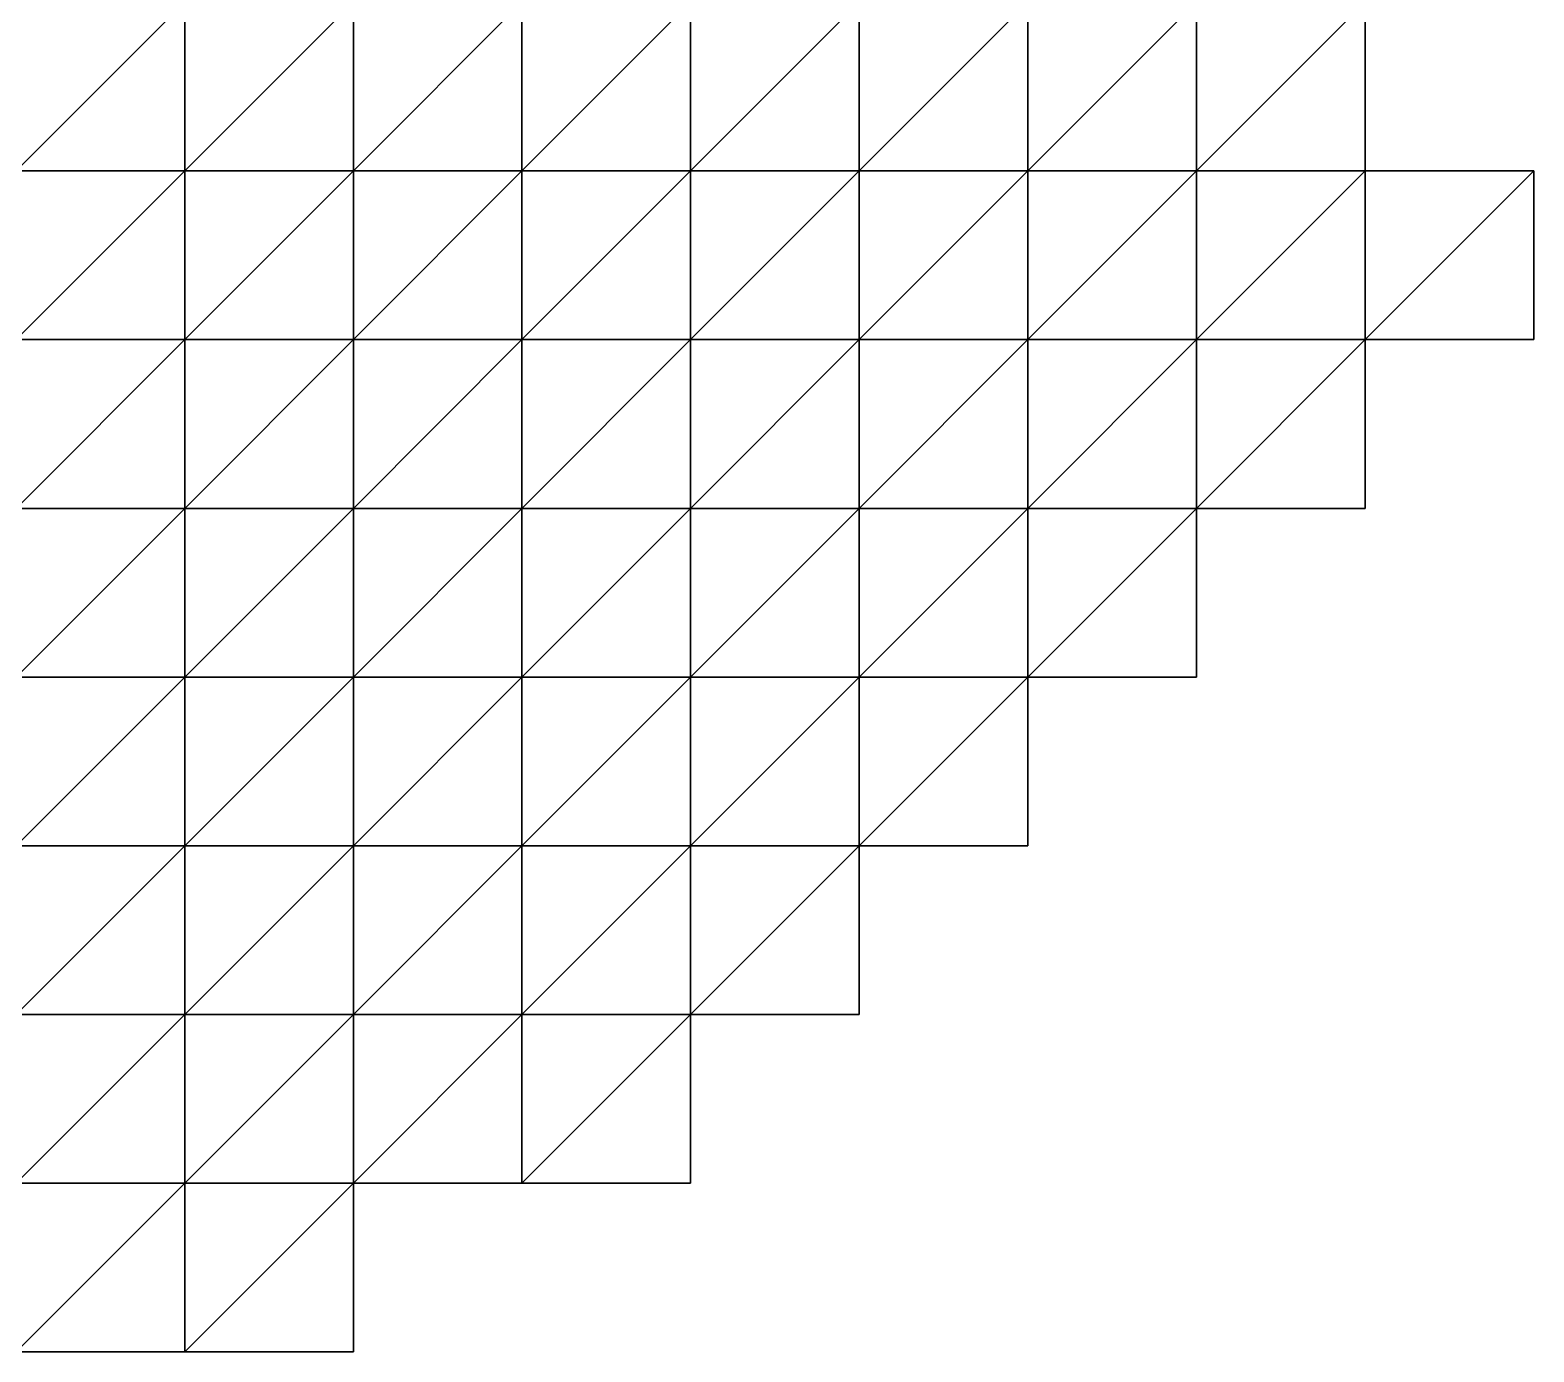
# Model space of a CAD drawing. Extents: x 292020 to 295740, y 4557680 to 4560040.
# Drawn here: x 294781.7 to 294960, y 4558460 to 4558616.7 of the extents above; entities that cross this region are included whole.
import ezdxf

# ---------------------------------------------------------------- set-up
doc = ezdxf.new("R2010")
doc.units = 0
doc.layers.add('RUN201_4_-_RUN201_NODOMAIN5_20X', color=7, linetype='CONTINUOUS')

msp = doc.modelspace()

# ---------------------------------------------------------------- linework, layer by layer
at = {"layer": 'RUN201_4_-_RUN201_NODOMAIN5_20X'}
for points in [[(294780, 4558620, 1840), (294780, 4558600, 1840), (294800, 4558620, 1840)], [(294800, 4558620, 1840), (294780, 4558600, 1840), (294800, 4558600, 1840)], [(294800, 4558620, 1940), (294780, 4558600, 1940), (294780, 4558620, 1940)], [(294800, 4558600, 1940), (294780, 4558600, 1940), (294800, 4558620, 1940)], [(294800, 4558620, 1840), (294800, 4558600, 1840), (294820, 4558620, 1840)], [(294820, 4558620, 1840), (294800, 4558600, 1840), (294820, 4558600, 1840)], [(294820, 4558620, 1940), (294800, 4558600, 1940), (294800, 4558620, 1940)], [(294820, 4558600, 1940), (294800, 4558600, 1940), (294820, 4558620, 1940)], [(294820, 4558620, 1840), (294820, 4558600, 1840), (294840, 4558620, 1840)], [(294840, 4558620, 1840), (294820, 4558600, 1840), (294840, 4558600, 1840)], [(294840, 4558620, 1940), (294820, 4558600, 1940), (294820, 4558620, 1940)], [(294840, 4558600, 1940), (294820, 4558600, 1940), (294840, 4558620, 1940)], [(294840, 4558620, 1840), (294840, 4558600, 1840), (294860, 4558620, 1840)], [(294860, 4558620, 1840), (294840, 4558600, 1840), (294860, 4558600, 1840)], [(294860, 4558620, 1940), (294840, 4558600, 1940), (294840, 4558620, 1940)], [(294860, 4558600, 1940), (294840, 4558600, 1940), (294860, 4558620, 1940)], [(294860, 4558620, 1840), (294860, 4558600, 1840), (294880, 4558620, 1840)], [(294880, 4558620, 1840), (294860, 4558600, 1840), (294880, 4558600, 1840)], [(294880, 4558620, 1940), (294860, 4558600, 1940), (294860, 4558620, 1940)], [(294880, 4558600, 1940), (294860, 4558600, 1940), (294880, 4558620, 1940)], [(294880, 4558600, 1840), (294880, 4558600, 1860), (294880, 4558620, 1840)], [(294880, 4558620, 1840), (294880, 4558600, 1860), (294880, 4558620, 1860)], [(294880, 4558620, 1860), (294880, 4558600, 1860), (294900, 4558620, 1860)], [(294900, 4558620, 1860), (294880, 4558600, 1860), (294900, 4558600, 1860)], [(294900, 4558620, 1940), (294880, 4558600, 1940), (294880, 4558620, 1940)], [(294900, 4558600, 1940), (294880, 4558600, 1940), (294900, 4558620, 1940)], [(294900, 4558600, 1860), (294900, 4558600, 1880), (294900, 4558620, 1860)], [(294900, 4558620, 1860), (294900, 4558600, 1880), (294900, 4558620, 1880)], [(294900, 4558620, 1880), (294900, 4558600, 1880), (294920, 4558620, 1880)], [(294920, 4558620, 1880), (294900, 4558600, 1880), (294920, 4558600, 1880)], [(294920, 4558620, 1940), (294900, 4558600, 1940), (294900, 4558620, 1940)], [(294920, 4558600, 1940), (294900, 4558600, 1940), (294920, 4558620, 1940)], [(294920, 4558600, 1880), (294920, 4558600, 1900), (294920, 4558620, 1880)], [(294920, 4558620, 1880), (294920, 4558600, 1900), (294920, 4558620, 1900)], [(294920, 4558620, 1900), (294920, 4558600, 1900), (294940, 4558620, 1900)], [(294940, 4558620, 1900), (294920, 4558600, 1900), (294940, 4558600, 1900)], [(294940, 4558620, 1920), (294920, 4558600, 1920), (294920, 4558620, 1920)], [(294940, 4558600, 1920), (294920, 4558600, 1920), (294940, 4558620, 1920)], [(294920, 4558600, 1920), (294920, 4558600, 1940), (294920, 4558620, 1920)], [(294920, 4558620, 1920), (294920, 4558600, 1940), (294920, 4558620, 1940)], [(294940, 4558600, 1900), (294940, 4558600, 1920), (294940, 4558620, 1900)], [(294940, 4558620, 1900), (294940, 4558600, 1920), (294940, 4558620, 1920)], [(294780, 4558600, 1840), (294780, 4558580, 1840), (294800, 4558600, 1840)], [(294800, 4558600, 1840), (294780, 4558580, 1840), (294800, 4558580, 1840)], [(294800, 4558600, 1940), (294780, 4558580, 1940), (294780, 4558600, 1940)], [(294800, 4558580, 1940), (294780, 4558580, 1940), (294800, 4558600, 1940)], [(294800, 4558600, 1840), (294800, 4558580, 1840), (294820, 4558600, 1840)], [(294820, 4558600, 1840), (294800, 4558580, 1840), (294820, 4558580, 1840)], [(294820, 4558600, 1940), (294800, 4558580, 1940), (294800, 4558600, 1940)], [(294820, 4558580, 1940), (294800, 4558580, 1940), (294820, 4558600, 1940)], [(294820, 4558600, 1840), (294820, 4558580, 1840), (294840, 4558600, 1840)], [(294840, 4558600, 1840), (294820, 4558580, 1840), (294840, 4558580, 1840)], [(294840, 4558600, 1940), (294820, 4558580, 1940), (294820, 4558600, 1940)], [(294840, 4558580, 1940), (294820, 4558580, 1940), (294840, 4558600, 1940)], [(294840, 4558600, 1840), (294840, 4558580, 1840), (294860, 4558600, 1840)], [(294860, 4558600, 1840), (294840, 4558580, 1840), (294860, 4558580, 1840)], [(294860, 4558600, 1940), (294840, 4558580, 1940), (294840, 4558600, 1940)], [(294860, 4558580, 1940), (294840, 4558580, 1940), (294860, 4558600, 1940)], [(294860, 4558580, 1840), (294860, 4558580, 1860), (294860, 4558600, 1840)], [(294860, 4558600, 1840), (294860, 4558580, 1860), (294860, 4558600, 1860)], [(294860, 4558600, 1840), (294860, 4558600, 1860), (294880, 4558600, 1840)], [(294880, 4558600, 1840), (294860, 4558600, 1860), (294880, 4558600, 1860)], [(294860, 4558600, 1860), (294860, 4558580, 1860), (294880, 4558600, 1860)], [(294880, 4558600, 1860), (294860, 4558580, 1860), (294880, 4558580, 1860)], [(294880, 4558600, 1940), (294860, 4558580, 1940), (294860, 4558600, 1940)], [(294880, 4558580, 1940), (294860, 4558580, 1940), (294880, 4558600, 1940)], [(294880, 4558580, 1860), (294880, 4558580, 1880), (294880, 4558600, 1860)], [(294880, 4558600, 1860), (294880, 4558580, 1880), (294880, 4558600, 1880)], [(294880, 4558600, 1860), (294880, 4558600, 1880), (294900, 4558600, 1860)], [(294900, 4558600, 1860), (294880, 4558600, 1880), (294900, 4558600, 1880)], [(294880, 4558600, 1880), (294880, 4558580, 1880), (294900, 4558600, 1880)], [(294900, 4558600, 1880), (294880, 4558580, 1880), (294900, 4558580, 1880)], [(294900, 4558600, 1940), (294880, 4558580, 1940), (294880, 4558600, 1940)], [(294900, 4558580, 1940), (294880, 4558580, 1940), (294900, 4558600, 1940)], [(294900, 4558580, 1880), (294900, 4558580, 1900), (294900, 4558600, 1880)], [(294900, 4558600, 1880), (294900, 4558580, 1900), (294900, 4558600, 1900)], [(294900, 4558600, 1880), (294900, 4558600, 1900), (294920, 4558600, 1880)], [(294920, 4558600, 1880), (294900, 4558600, 1900), (294920, 4558600, 1900)], [(294900, 4558600, 1900), (294900, 4558580, 1900), (294920, 4558600, 1900)], [(294920, 4558600, 1900), (294900, 4558580, 1900), (294920, 4558580, 1900)], [(294920, 4558600, 1940), (294900, 4558580, 1940), (294900, 4558600, 1940)], [(294920, 4558580, 1940), (294900, 4558580, 1940), (294920, 4558600, 1940)], [(294920, 4558600, 1900), (294920, 4558580, 1900), (294940, 4558600, 1900)], [(294940, 4558600, 1900), (294920, 4558580, 1900), (294940, 4558580, 1900)], [(294940, 4558600, 1940), (294920, 4558580, 1940), (294920, 4558600, 1940)], [(294940, 4558580, 1940), (294920, 4558580, 1940), (294940, 4558600, 1940)], [(294940, 4558600, 1920), (294920, 4558600, 1940), (294920, 4558600, 1920)], [(294940, 4558600, 1940), (294920, 4558600, 1940), (294940, 4558600, 1920)], [(294940, 4558580, 1900), (294940, 4558580, 1920), (294940, 4558600, 1900)], [(294940, 4558600, 1900), (294940, 4558580, 1920), (294940, 4558600, 1920)], [(294940, 4558600, 1920), (294940, 4558580, 1920), (294960, 4558600, 1920)], [(294960, 4558600, 1920), (294940, 4558580, 1920), (294960, 4558580, 1920)], [(294960, 4558600, 1940), (294940, 4558580, 1940), (294940, 4558600, 1940)], [(294960, 4558580, 1940), (294940, 4558580, 1940), (294960, 4558600, 1940)], [(294960, 4558600, 1920), (294940, 4558600, 1940), (294940, 4558600, 1920)], [(294960, 4558600, 1940), (294940, 4558600, 1940), (294960, 4558600, 1920)], [(294960, 4558580, 1920), (294960, 4558580, 1940), (294960, 4558600, 1920)], [(294960, 4558600, 1920), (294960, 4558580, 1940), (294960, 4558600, 1940)], [(294780, 4558580, 1840), (294780, 4558560, 1840), (294800, 4558580, 1840)], [(294800, 4558580, 1840), (294780, 4558560, 1840), (294800, 4558560, 1840)], [(294800, 4558580, 1940), (294780, 4558560, 1940), (294780, 4558580, 1940)], [(294800, 4558560, 1940), (294780, 4558560, 1940), (294800, 4558580, 1940)], [(294800, 4558580, 1840), (294800, 4558560, 1840), (294820, 4558580, 1840)], [(294820, 4558580, 1840), (294800, 4558560, 1840), (294820, 4558560, 1840)], [(294820, 4558580, 1940), (294800, 4558560, 1940), (294800, 4558580, 1940)], [(294820, 4558560, 1940), (294800, 4558560, 1940), (294820, 4558580, 1940)], [(294820, 4558580, 1840), (294820, 4558560, 1840), (294840, 4558580, 1840)], [(294840, 4558580, 1840), (294820, 4558560, 1840), (294840, 4558560, 1840)], [(294840, 4558580, 1940), (294820, 4558560, 1940), (294820, 4558580, 1940)], [(294840, 4558560, 1940), (294820, 4558560, 1940), (294840, 4558580, 1940)], [(294840, 4558560, 1840), (294840, 4558560, 1860), (294840, 4558580, 1840)], [(294840, 4558580, 1840), (294840, 4558560, 1860), (294840, 4558580, 1860)], [(294840, 4558580, 1840), (294840, 4558580, 1860), (294860, 4558580, 1840)], [(294860, 4558580, 1840), (294840, 4558580, 1860), (294860, 4558580, 1860)], [(294840, 4558580, 1860), (294840, 4558560, 1860), (294860, 4558580, 1860)], [(294860, 4558580, 1860), (294840, 4558560, 1860), (294860, 4558560, 1860)], [(294860, 4558580, 1940), (294840, 4558560, 1940), (294840, 4558580, 1940)], [(294860, 4558560, 1940), (294840, 4558560, 1940), (294860, 4558580, 1940)], [(294860, 4558560, 1860), (294860, 4558560, 1880), (294860, 4558580, 1860)], [(294860, 4558580, 1860), (294860, 4558560, 1880), (294860, 4558580, 1880)], [(294860, 4558580, 1860), (294860, 4558580, 1880), (294880, 4558580, 1860)], [(294880, 4558580, 1860), (294860, 4558580, 1880), (294880, 4558580, 1880)], [(294860, 4558580, 1880), (294860, 4558560, 1880), (294880, 4558580, 1880)], [(294880, 4558580, 1880), (294860, 4558560, 1880), (294880, 4558560, 1880)], [(294880, 4558580, 1940), (294860, 4558560, 1940), (294860, 4558580, 1940)], [(294880, 4558560, 1940), (294860, 4558560, 1940), (294880, 4558580, 1940)], [(294880, 4558560, 1880), (294880, 4558560, 1900), (294880, 4558580, 1880)], [(294880, 4558580, 1880), (294880, 4558560, 1900), (294880, 4558580, 1900)], [(294880, 4558580, 1880), (294880, 4558580, 1900), (294900, 4558580, 1880)], [(294900, 4558580, 1880), (294880, 4558580, 1900), (294900, 4558580, 1900)], [(294880, 4558580, 1900), (294880, 4558560, 1900), (294900, 4558580, 1900)], [(294900, 4558580, 1900), (294880, 4558560, 1900), (294900, 4558560, 1900)], [(294900, 4558580, 1940), (294880, 4558560, 1940), (294880, 4558580, 1940)], [(294900, 4558560, 1940), (294880, 4558560, 1940), (294900, 4558580, 1940)], [(294900, 4558580, 1900), (294900, 4558560, 1900), (294920, 4558580, 1900)], [(294920, 4558580, 1900), (294900, 4558560, 1900), (294920, 4558560, 1900)], [(294920, 4558580, 1940), (294900, 4558560, 1940), (294900, 4558580, 1940)], [(294920, 4558560, 1940), (294900, 4558560, 1940), (294920, 4558580, 1940)], [(294920, 4558560, 1900), (294920, 4558560, 1920), (294920, 4558580, 1900)], [(294920, 4558580, 1900), (294920, 4558560, 1920), (294920, 4558580, 1920)], [(294920, 4558580, 1900), (294920, 4558580, 1920), (294940, 4558580, 1900)], [(294940, 4558580, 1900), (294920, 4558580, 1920), (294940, 4558580, 1920)], [(294920, 4558580, 1920), (294920, 4558560, 1920), (294940, 4558580, 1920)], [(294940, 4558580, 1920), (294920, 4558560, 1920), (294940, 4558560, 1920)], [(294940, 4558580, 1940), (294920, 4558560, 1940), (294920, 4558580, 1940)], [(294940, 4558560, 1940), (294920, 4558560, 1940), (294940, 4558580, 1940)], [(294940, 4558560, 1920), (294940, 4558560, 1940), (294940, 4558580, 1920)], [(294940, 4558580, 1920), (294940, 4558560, 1940), (294940, 4558580, 1940)], [(294940, 4558580, 1920), (294940, 4558580, 1940), (294960, 4558580, 1920)], [(294960, 4558580, 1920), (294940, 4558580, 1940), (294960, 4558580, 1940)], [(294780, 4558560, 1840), (294780, 4558540, 1840), (294800, 4558560, 1840)], [(294800, 4558560, 1840), (294780, 4558540, 1840), (294800, 4558540, 1840)], [(294800, 4558560, 1940), (294780, 4558540, 1940), (294780, 4558560, 1940)], [(294800, 4558540, 1940), (294780, 4558540, 1940), (294800, 4558560, 1940)], [(294800, 4558560, 1840), (294800, 4558540, 1840), (294820, 4558560, 1840)], [(294820, 4558560, 1840), (294800, 4558540, 1840), (294820, 4558540, 1840)], [(294820, 4558560, 1940), (294800, 4558540, 1940), (294800, 4558560, 1940)], [(294820, 4558540, 1940), (294800, 4558540, 1940), (294820, 4558560, 1940)], [(294820, 4558540, 1840), (294820, 4558540, 1860), (294820, 4558560, 1840)], [(294820, 4558560, 1840), (294820, 4558540, 1860), (294820, 4558560, 1860)], [(294820, 4558560, 1840), (294820, 4558560, 1860), (294840, 4558560, 1840)], [(294840, 4558560, 1840), (294820, 4558560, 1860), (294840, 4558560, 1860)], [(294820, 4558560, 1860), (294820, 4558540, 1860), (294840, 4558560, 1860)], [(294840, 4558560, 1860), (294820, 4558540, 1860), (294840, 4558540, 1860)], [(294840, 4558560, 1940), (294820, 4558540, 1940), (294820, 4558560, 1940)], [(294840, 4558540, 1940), (294820, 4558540, 1940), (294840, 4558560, 1940)], [(294840, 4558540, 1860), (294840, 4558540, 1880), (294840, 4558560, 1860)], [(294840, 4558560, 1860), (294840, 4558540, 1880), (294840, 4558560, 1880)], [(294840, 4558560, 1860), (294840, 4558560, 1880), (294860, 4558560, 1860)], [(294860, 4558560, 1860), (294840, 4558560, 1880), (294860, 4558560, 1880)], [(294840, 4558560, 1880), (294840, 4558540, 1880), (294860, 4558560, 1880)], [(294860, 4558560, 1880), (294840, 4558540, 1880), (294860, 4558540, 1880)], [(294860, 4558560, 1940), (294840, 4558540, 1940), (294840, 4558560, 1940)], [(294860, 4558540, 1940), (294840, 4558540, 1940), (294860, 4558560, 1940)], [(294860, 4558540, 1880), (294860, 4558540, 1900), (294860, 4558560, 1880)], [(294860, 4558560, 1880), (294860, 4558540, 1900), (294860, 4558560, 1900)], [(294860, 4558560, 1880), (294860, 4558560, 1900), (294880, 4558560, 1880)], [(294880, 4558560, 1880), (294860, 4558560, 1900), (294880, 4558560, 1900)], [(294860, 4558560, 1900), (294860, 4558540, 1900), (294880, 4558560, 1900)], [(294880, 4558560, 1900), (294860, 4558540, 1900), (294880, 4558540, 1900)], [(294880, 4558560, 1940), (294860, 4558540, 1940), (294860, 4558560, 1940)], [(294880, 4558540, 1940), (294860, 4558540, 1940), (294880, 4558560, 1940)], [(294880, 4558560, 1900), (294880, 4558540, 1900), (294900, 4558560, 1900)], [(294900, 4558560, 1900), (294880, 4558540, 1900), (294900, 4558540, 1900)], [(294900, 4558560, 1940), (294880, 4558540, 1940), (294880, 4558560, 1940)], [(294900, 4558540, 1940), (294880, 4558540, 1940), (294900, 4558560, 1940)], [(294900, 4558540, 1900), (294900, 4558540, 1920), (294900, 4558560, 1900)], [(294900, 4558560, 1900), (294900, 4558540, 1920), (294900, 4558560, 1920)], [(294900, 4558560, 1900), (294900, 4558560, 1920), (294920, 4558560, 1900)], [(294920, 4558560, 1900), (294900, 4558560, 1920), (294920, 4558560, 1920)], [(294900, 4558560, 1920), (294900, 4558540, 1920), (294920, 4558560, 1920)], [(294920, 4558560, 1920), (294900, 4558540, 1920), (294920, 4558540, 1920)], [(294920, 4558560, 1940), (294900, 4558540, 1940), (294900, 4558560, 1940)], [(294920, 4558540, 1940), (294900, 4558540, 1940), (294920, 4558560, 1940)], [(294920, 4558540, 1920), (294920, 4558540, 1940), (294920, 4558560, 1920)], [(294920, 4558560, 1920), (294920, 4558540, 1940), (294920, 4558560, 1940)], [(294920, 4558560, 1920), (294920, 4558560, 1940), (294940, 4558560, 1920)], [(294940, 4558560, 1920), (294920, 4558560, 1940), (294940, 4558560, 1940)], [(294780, 4558540, 1840), (294780, 4558540, 1860), (294800, 4558540, 1840)], [(294800, 4558540, 1840), (294780, 4558540, 1860), (294800, 4558540, 1860)], [(294780, 4558540, 1860), (294780, 4558520, 1860), (294800, 4558540, 1860)], [(294800, 4558540, 1860), (294780, 4558520, 1860), (294800, 4558520, 1860)], [(294800, 4558540, 1940), (294780, 4558520, 1940), (294780, 4558540, 1940)], [(294800, 4558520, 1940), (294780, 4558520, 1940), (294800, 4558540, 1940)], [(294800, 4558540, 1840), (294800, 4558540, 1860), (294820, 4558540, 1840)], [(294820, 4558540, 1840), (294800, 4558540, 1860), (294820, 4558540, 1860)], [(294800, 4558540, 1860), (294800, 4558520, 1860), (294820, 4558540, 1860)], [(294820, 4558540, 1860), (294800, 4558520, 1860), (294820, 4558520, 1860)], [(294820, 4558540, 1940), (294800, 4558520, 1940), (294800, 4558540, 1940)], [(294820, 4558520, 1940), (294800, 4558520, 1940), (294820, 4558540, 1940)], [(294820, 4558520, 1860), (294820, 4558520, 1880), (294820, 4558540, 1860)], [(294820, 4558540, 1860), (294820, 4558520, 1880), (294820, 4558540, 1880)], [(294820, 4558540, 1860), (294820, 4558540, 1880), (294840, 4558540, 1860)], [(294840, 4558540, 1860), (294820, 4558540, 1880), (294840, 4558540, 1880)], [(294820, 4558540, 1880), (294820, 4558520, 1880), (294840, 4558540, 1880)], [(294840, 4558540, 1880), (294820, 4558520, 1880), (294840, 4558520, 1880)], [(294840, 4558540, 1940), (294820, 4558520, 1940), (294820, 4558540, 1940)], [(294840, 4558520, 1940), (294820, 4558520, 1940), (294840, 4558540, 1940)], [(294840, 4558520, 1880), (294840, 4558520, 1900), (294840, 4558540, 1880)], [(294840, 4558540, 1880), (294840, 4558520, 1900), (294840, 4558540, 1900)], [(294840, 4558540, 1880), (294840, 4558540, 1900), (294860, 4558540, 1880)], [(294860, 4558540, 1880), (294840, 4558540, 1900), (294860, 4558540, 1900)], [(294840, 4558540, 1900), (294840, 4558520, 1900), (294860, 4558540, 1900)], [(294860, 4558540, 1900), (294840, 4558520, 1900), (294860, 4558520, 1900)], [(294860, 4558540, 1940), (294840, 4558520, 1940), (294840, 4558540, 1940)], [(294860, 4558520, 1940), (294840, 4558520, 1940), (294860, 4558540, 1940)], [(294860, 4558540, 1900), (294860, 4558520, 1900), (294880, 4558540, 1900)], [(294880, 4558540, 1900), (294860, 4558520, 1900), (294880, 4558520, 1900)], [(294880, 4558540, 1940), (294860, 4558520, 1940), (294860, 4558540, 1940)], [(294880, 4558520, 1940), (294860, 4558520, 1940), (294880, 4558540, 1940)], [(294880, 4558520, 1900), (294880, 4558520, 1920), (294880, 4558540, 1900)], [(294880, 4558540, 1900), (294880, 4558520, 1920), (294880, 4558540, 1920)], [(294880, 4558540, 1900), (294880, 4558540, 1920), (294900, 4558540, 1900)], [(294900, 4558540, 1900), (294880, 4558540, 1920), (294900, 4558540, 1920)], [(294880, 4558540, 1920), (294880, 4558520, 1920), (294900, 4558540, 1920)], [(294900, 4558540, 1920), (294880, 4558520, 1920), (294900, 4558520, 1920)], [(294900, 4558540, 1940), (294880, 4558520, 1940), (294880, 4558540, 1940)], [(294900, 4558520, 1940), (294880, 4558520, 1940), (294900, 4558540, 1940)], [(294900, 4558520, 1920), (294900, 4558520, 1940), (294900, 4558540, 1920)], [(294900, 4558540, 1920), (294900, 4558520, 1940), (294900, 4558540, 1940)], [(294900, 4558540, 1920), (294900, 4558540, 1940), (294920, 4558540, 1920)], [(294920, 4558540, 1920), (294900, 4558540, 1940), (294920, 4558540, 1940)], [(294780, 4558520, 1860), (294780, 4558520, 1880), (294800, 4558520, 1860)], [(294800, 4558520, 1860), (294780, 4558520, 1880), (294800, 4558520, 1880)], [(294780, 4558520, 1880), (294780, 4558500, 1880), (294800, 4558520, 1880)], [(294800, 4558520, 1880), (294780, 4558500, 1880), (294800, 4558500, 1880)], [(294800, 4558520, 1940), (294780, 4558500, 1940), (294780, 4558520, 1940)], [(294800, 4558500, 1940), (294780, 4558500, 1940), (294800, 4558520, 1940)], [(294800, 4558520, 1860), (294800, 4558520, 1880), (294820, 4558520, 1860)], [(294820, 4558520, 1860), (294800, 4558520, 1880), (294820, 4558520, 1880)], [(294800, 4558520, 1880), (294800, 4558500, 1880), (294820, 4558520, 1880)], [(294820, 4558520, 1880), (294800, 4558500, 1880), (294820, 4558500, 1880)], [(294820, 4558520, 1940), (294800, 4558500, 1940), (294800, 4558520, 1940)], [(294820, 4558500, 1940), (294800, 4558500, 1940), (294820, 4558520, 1940)], [(294820, 4558500, 1880), (294820, 4558500, 1900), (294820, 4558520, 1880)], [(294820, 4558520, 1880), (294820, 4558500, 1900), (294820, 4558520, 1900)], [(294820, 4558520, 1880), (294820, 4558520, 1900), (294840, 4558520, 1880)], [(294840, 4558520, 1880), (294820, 4558520, 1900), (294840, 4558520, 1900)], [(294820, 4558520, 1900), (294820, 4558500, 1900), (294840, 4558520, 1900)], [(294840, 4558520, 1900), (294820, 4558500, 1900), (294840, 4558500, 1900)], [(294840, 4558520, 1940), (294820, 4558500, 1940), (294820, 4558520, 1940)], [(294840, 4558500, 1940), (294820, 4558500, 1940), (294840, 4558520, 1940)], [(294840, 4558520, 1900), (294840, 4558500, 1900), (294860, 4558520, 1900)], [(294860, 4558520, 1900), (294840, 4558500, 1900), (294860, 4558500, 1900)], [(294860, 4558520, 1940), (294840, 4558500, 1940), (294840, 4558520, 1940)], [(294860, 4558500, 1940), (294840, 4558500, 1940), (294860, 4558520, 1940)], [(294860, 4558500, 1900), (294860, 4558500, 1920), (294860, 4558520, 1900)], [(294860, 4558520, 1900), (294860, 4558500, 1920), (294860, 4558520, 1920)], [(294860, 4558520, 1900), (294860, 4558520, 1920), (294880, 4558520, 1900)], [(294880, 4558520, 1900), (294860, 4558520, 1920), (294880, 4558520, 1920)], [(294860, 4558520, 1920), (294860, 4558500, 1920), (294880, 4558520, 1920)], [(294880, 4558520, 1920), (294860, 4558500, 1920), (294880, 4558500, 1920)], [(294880, 4558520, 1940), (294860, 4558500, 1940), (294860, 4558520, 1940)], [(294880, 4558500, 1940), (294860, 4558500, 1940), (294880, 4558520, 1940)], [(294880, 4558500, 1920), (294880, 4558500, 1940), (294880, 4558520, 1920)], [(294880, 4558520, 1920), (294880, 4558500, 1940), (294880, 4558520, 1940)], [(294880, 4558520, 1920), (294880, 4558520, 1940), (294900, 4558520, 1920)], [(294900, 4558520, 1920), (294880, 4558520, 1940), (294900, 4558520, 1940)], [(294780, 4558500, 1880), (294780, 4558500, 1900), (294800, 4558500, 1880)], [(294800, 4558500, 1880), (294780, 4558500, 1900), (294800, 4558500, 1900)], [(294780, 4558500, 1900), (294780, 4558480, 1900), (294800, 4558500, 1900)], [(294800, 4558500, 1900), (294780, 4558480, 1900), (294800, 4558480, 1900)], [(294800, 4558500, 1940), (294780, 4558480, 1940), (294780, 4558500, 1940)], [(294800, 4558480, 1940), (294780, 4558480, 1940), (294800, 4558500, 1940)], [(294800, 4558500, 1880), (294800, 4558500, 1900), (294820, 4558500, 1880)], [(294820, 4558500, 1880), (294800, 4558500, 1900), (294820, 4558500, 1900)], [(294800, 4558500, 1900), (294800, 4558480, 1900), (294820, 4558500, 1900)], [(294820, 4558500, 1900), (294800, 4558480, 1900), (294820, 4558480, 1900)], [(294820, 4558500, 1940), (294800, 4558480, 1940), (294800, 4558500, 1940)], [(294820, 4558480, 1940), (294800, 4558480, 1940), (294820, 4558500, 1940)], [(294820, 4558480, 1900), (294820, 4558480, 1920), (294820, 4558500, 1900)], [(294820, 4558500, 1900), (294820, 4558480, 1920), (294820, 4558500, 1920)], [(294820, 4558500, 1900), (294820, 4558500, 1920), (294840, 4558500, 1900)], [(294840, 4558500, 1900), (294820, 4558500, 1920), (294840, 4558500, 1920)], [(294820, 4558500, 1920), (294820, 4558480, 1920), (294840, 4558500, 1920)], [(294840, 4558500, 1920), (294820, 4558480, 1920), (294840, 4558480, 1920)], [(294840, 4558500, 1940), (294820, 4558480, 1940), (294820, 4558500, 1940)], [(294840, 4558480, 1940), (294820, 4558480, 1940), (294840, 4558500, 1940)], [(294840, 4558500, 1900), (294840, 4558500, 1920), (294860, 4558500, 1900)], [(294860, 4558500, 1900), (294840, 4558500, 1920), (294860, 4558500, 1920)], [(294840, 4558500, 1920), (294840, 4558480, 1920), (294860, 4558500, 1920)], [(294860, 4558500, 1920), (294840, 4558480, 1920), (294860, 4558480, 1920)], [(294860, 4558500, 1940), (294840, 4558480, 1940), (294840, 4558500, 1940)], [(294860, 4558480, 1940), (294840, 4558480, 1940), (294860, 4558500, 1940)], [(294860, 4558480, 1920), (294860, 4558480, 1940), (294860, 4558500, 1920)], [(294860, 4558500, 1920), (294860, 4558480, 1940), (294860, 4558500, 1940)], [(294860, 4558500, 1920), (294860, 4558500, 1940), (294880, 4558500, 1920)], [(294880, 4558500, 1920), (294860, 4558500, 1940), (294880, 4558500, 1940)], [(294780, 4558480, 1900), (294780, 4558480, 1920), (294800, 4558480, 1900)], [(294800, 4558480, 1900), (294780, 4558480, 1920), (294800, 4558480, 1920)], [(294780, 4558480, 1920), (294780, 4558460, 1920), (294800, 4558480, 1920)], [(294800, 4558480, 1920), (294780, 4558460, 1920), (294800, 4558460, 1920)], [(294800, 4558480, 1940), (294780, 4558460, 1940), (294780, 4558480, 1940)], [(294800, 4558460, 1940), (294780, 4558460, 1940), (294800, 4558480, 1940)], [(294800, 4558480, 1900), (294800, 4558480, 1920), (294820, 4558480, 1900)], [(294820, 4558480, 1900), (294800, 4558480, 1920), (294820, 4558480, 1920)], [(294800, 4558480, 1920), (294800, 4558460, 1920), (294820, 4558480, 1920)], [(294820, 4558480, 1920), (294800, 4558460, 1920), (294820, 4558460, 1920)], [(294820, 4558480, 1940), (294800, 4558460, 1940), (294800, 4558480, 1940)], [(294820, 4558460, 1940), (294800, 4558460, 1940), (294820, 4558480, 1940)], [(294820, 4558460, 1920), (294820, 4558460, 1940), (294820, 4558480, 1920)], [(294820, 4558480, 1920), (294820, 4558460, 1940), (294820, 4558480, 1940)], [(294820, 4558480, 1920), (294820, 4558480, 1940), (294840, 4558480, 1920)], [(294840, 4558480, 1920), (294820, 4558480, 1940), (294840, 4558480, 1940)], [(294840, 4558480, 1920), (294840, 4558480, 1940), (294860, 4558480, 1920)], [(294860, 4558480, 1920), (294840, 4558480, 1940), (294860, 4558480, 1940)], [(294780, 4558460, 1920), (294780, 4558460, 1940), (294800, 4558460, 1920)], [(294800, 4558460, 1920), (294780, 4558460, 1940), (294800, 4558460, 1940)], [(294800, 4558460, 1920), (294800, 4558460, 1940), (294820, 4558460, 1920)], [(294820, 4558460, 1920), (294800, 4558460, 1940), (294820, 4558460, 1940)]]:
    msp.add_3dface(points, dxfattribs=at)

doc.saveas('drawing.dxf')
